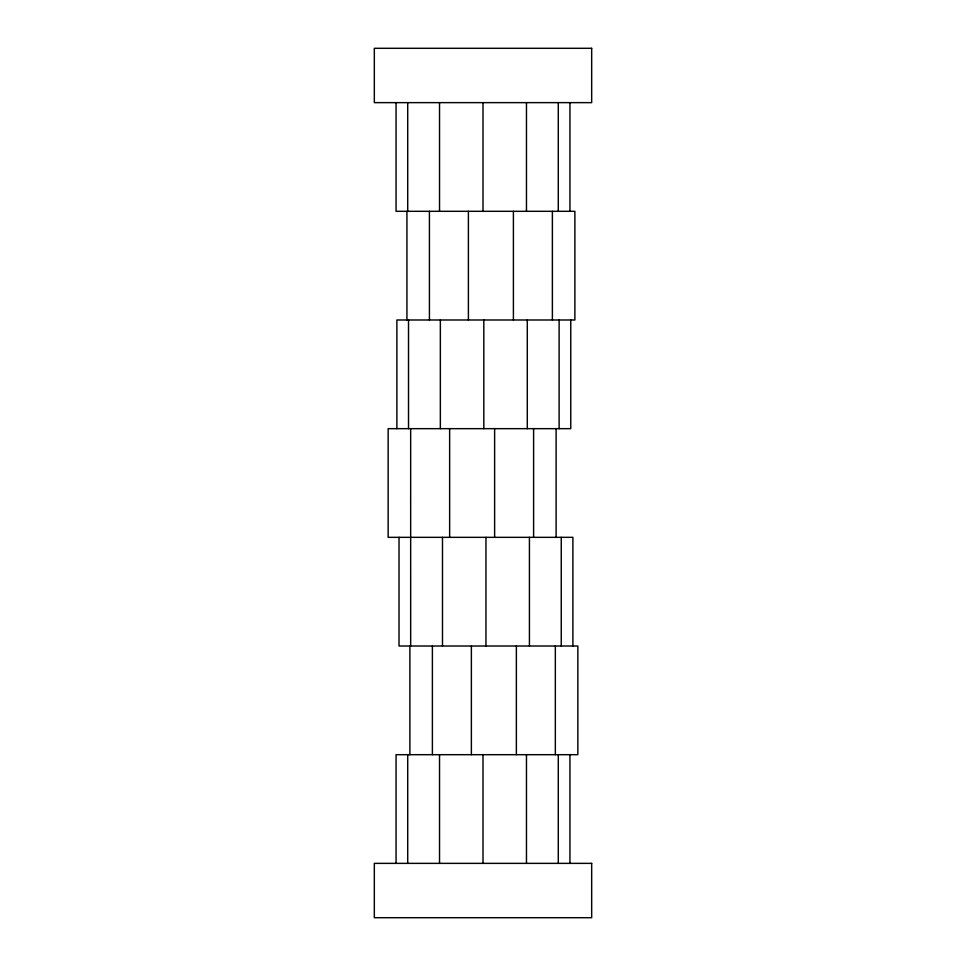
<?xml version="1.0" encoding="UTF-8"?>
<svg xmlns="http://www.w3.org/2000/svg" width="966" height="966" viewBox="0 0 966 966"><rect width="100%" height="100%" fill="white"/><g stroke="black" fill="none" stroke-linecap="round" stroke-linejoin="round"><path stroke-width="1.45" d="M572.898 646.013L572.898 537.337L388.151 537.337L388.151 428.663L570.761 428.663L570.761 319.988M569.94 102.638L569.94 211.312M569.94 754.688L569.94 863.363M561.258 537.337L561.258 646.013M559.109 319.988L559.109 428.663M558.288 102.638L558.288 211.312M558.288 754.688L558.288 863.363M556.114 428.663L556.114 537.337M555.341 646.013L555.341 754.688M552.383 211.312L552.383 319.988M533.606 428.663L533.606 537.337M529.428 537.337L529.428 646.013M527.291 319.988L527.291 428.663M526.47 102.638L526.47 211.312M526.47 754.688L526.47 863.363M516.363 646.013L516.363 754.688M513.405 211.312L513.405 319.988M494.628 428.663L494.628 537.337M485.958 537.337L485.958 646.013M483.821 319.988L483.821 428.663M483 102.638L483 211.312M483 754.688L483 863.363M471.372 646.013L471.372 754.688M468.401 211.312L468.401 319.988M449.637 428.663L449.637 537.337M442.488 537.337L442.488 646.013M440.351 319.988L440.351 428.663M439.53 102.638L439.53 211.312M439.53 754.688L439.53 863.363M432.394 646.013L432.394 754.688M429.423 211.312L429.423 319.988M410.659 428.663L410.671 646.013M409.886 646.013L409.886 754.688M408.521 319.988L408.521 428.663M407.712 102.638L407.712 211.312M407.712 754.688L407.712 863.363M406.928 211.312L406.928 319.988M399.018 537.337L399.018 646.013L577.849 646.013L577.849 754.688L396.06 754.688L396.06 863.363M396.881 428.663L396.881 319.988L574.879 319.988L574.879 211.312L396.06 211.312L396.06 102.638M591.675 48.3L374.325 48.3L374.325 102.638L591.675 102.638L591.675 48.3M591.675 863.363L374.325 863.363L374.325 917.7L591.675 917.7L591.675 863.363"/></g></svg>
